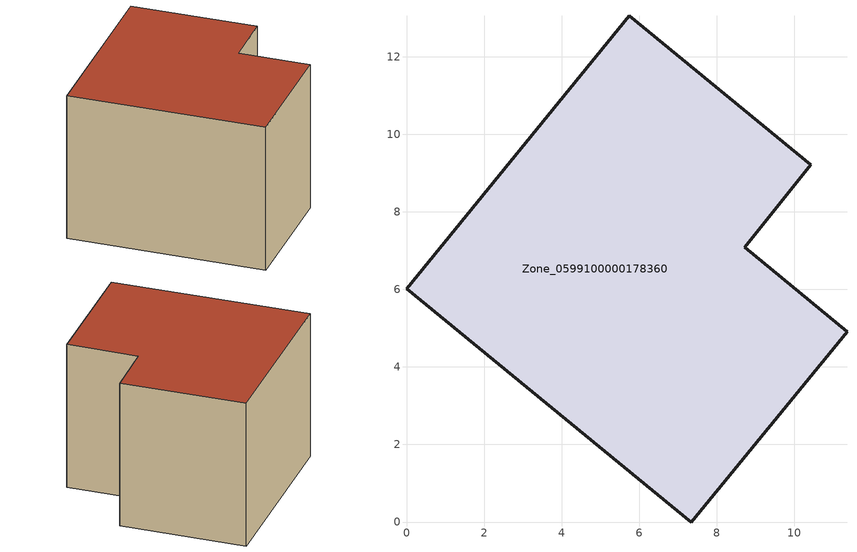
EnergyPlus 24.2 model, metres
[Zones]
Zone_0599100000178360
 floor ground (C_G): 0,6.01 5.74,13.05 10.42,9.22 8.72,7.08 11.36,4.9 7.35,0 z0
 wall outside (C_F): 5.74,13.05 0,6.01 7.35,0 11.36,4.9 8.72,7.08 10.42,9.22 5.74,13.05 z0:7.33
 roof outside (C_R): 0,6.01 7.35,0 11.36,4.9 8.72,7.08 10.42,9.22 5.74,13.05 z7.33
[BUILDING]
Pand.0599100000178360: North Axis=0; Terrain=City; Loads Convergence Tolerance Value=0.04; Temperature Convergence Tolerance Value=0.4; Solar Distribution=FullExterior; Maximum Number of Warmup Days=25; Minimum Number of Warmup Days=1
[Site:Location]
Rotterdam.The.Hague.AP_ZH_NLD Design_Conditions: Latitude=51.96; Longitude=4.45; Time Zone=1; Elevation=-4.5
[SITE:GROUNDTEMPERATURE:BUILDINGSURFACE]
18, 18, 18, 18, 18, 18, 18, 18, 18, 18, 18, 18
[MATERIAL] Thermal Absorptance=0.9; Solar Absorptance=0.7; Visible Absorptance=0.7
Name | Roughness | Thickness | Conductivity | Density | Specific Heat
G.TC.1946-1964 | MediumSmooth | 0.15 | 1 | 540 | 1210
F.TC.1946-1964 | Rough | 0.3 | 0.857143 | 1920 | 840
R.TC.1946-1964 | MediumRough | 0.2 | 0.235294 | 1500 | 1000
[CONSTRUCTION]
C_G: G.TC.1946-1964
C_F: F.TC.1946-1964
C_R: R.TC.1946-1964
[ZONE]
Zone_0599100000178360: Type=1; Multiplier=1; Ceiling Height=Autocalculate; Volume=Autocalculate; Floor Area=autocalculate; Part of Total Floor Area=Yes
[ZONEINFILTRATION:DESIGNFLOWRATE]
Infil_Zone_0599100000178360: Zone or ZoneList or Space or SpaceList=Zone_0599100000178360; Schedule=AlwaysOn; Design Flow Rate Calculation Method=Flow/Area; Flow Rate per Floor Area=0.003; Constant Term Coefficient=1; Temperature Term Coefficient=0; Velocity Term Coefficient=0; Velocity Squared Term Coefficient=0
[HVACTEMPLATE:ZONE:IDEALLOADSAIRSYSTEM]
Zone_0599100000178360: Maximum Heating Supply Air Temperature=50; Minimum Cooling Supply Air Temperature=13; Maximum Heating Supply Air Humidity Ratio=0.0156; Minimum Cooling Supply Air Humidity Ratio=0.0077; Heating Limit=NoLimit; Cooling Limit=NoLimit; Dehumidification Control Type=ConstantSensibleHeatRatio; Cooling Sensible Heat Ratio=0.7; Dehumidification Setpoint=60; Humidification Control Type=None; Humidification Setpoint=30; Outdoor Air Method=None; Outdoor Air Flow Rate per Person=0.00944; Outdoor Air Flow Rate per Zone Floor Area=0; Outdoor Air Flow Rate per Zone=0; Demand Controlled Ventilation Type=None; Outdoor Air Economizer Type=NoEconomizer; Heat Recovery Type=None; Sensible Heat Recovery Effectiveness=0.7; Latent Heat Recovery Effectiveness=0.65
[ZONECONTROL:THERMOSTAT]
ThermostatControl_Zone_0599100000178360: Zone or ZoneList=Zone_0599100000178360; Control Type Schedule=DualSetpointControlType; Control 1=Thermostat_Zone_0599100000178360; Temperature Difference Between Cutout And Setpoint=0
[THERMOSTATSETPOINT:DUALSETPOINT]
Thermostat_Zone_0599100000178360: Heating Setpoint Temperature Schedule=HeatingSetpoint_Zone_0599100000178360; Cooling Setpoint Temperature Schedule=CoolingSetpoint_Zone_0599100000178360
[SCHEDULE:COMPACT]
HeatingSetpoint_Zone_0599100000178360: Through: 12/31, For: AllDays, Until: 24:00, 21
CoolingSetpoint_Zone_0599100000178360: Through: 12/31, For: AllDays, Until: 24:00, 24
DualSetpointControlType: Through: 12/31, For: AllDays, Until: 24:00, 4
AlwaysOn: Through: 12/31, For: AllDays, Until: 24:00, 1
